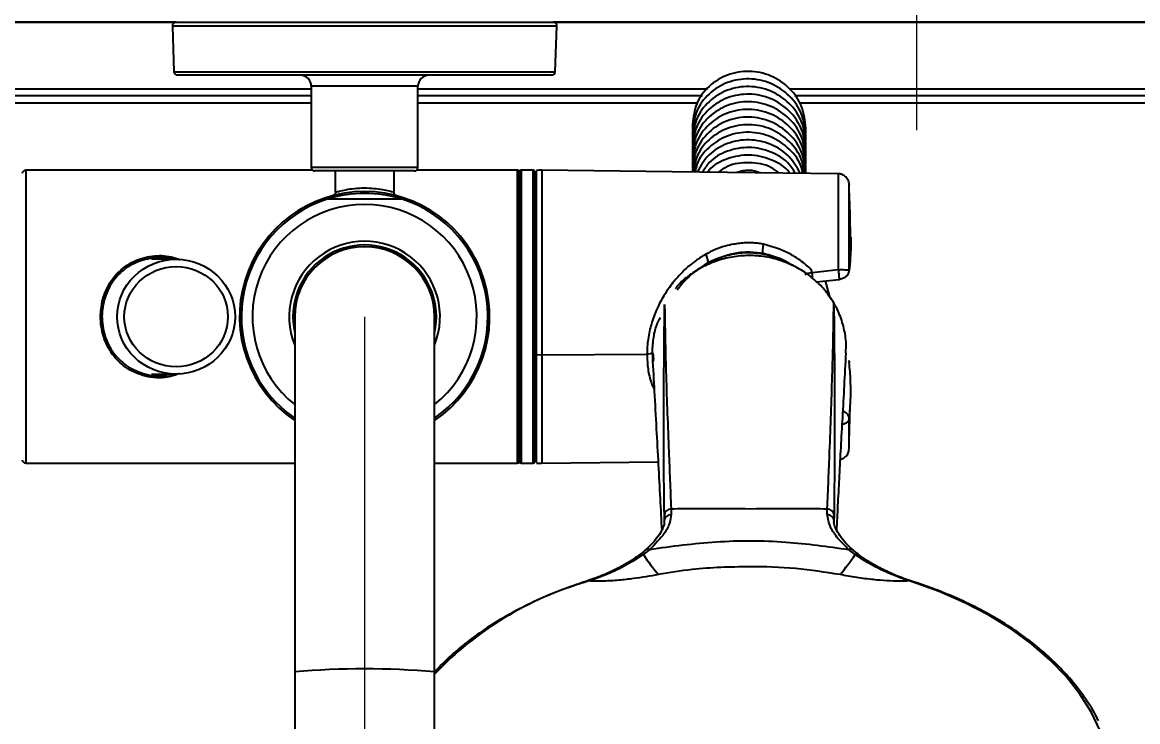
# Model space of a CAD drawing. Extents: x 4885 to 9138, y -729 to 2388.
# Drawn here: x 6142 to 6293.6, y 1910.9 to 2005.9 of the extents above; entities that cross this region are included whole.
import ezdxf

# ---------------------------------------------------------------- set-up
doc = ezdxf.new("R2010")
doc.units = 0
doc.header["$LTSCALE"] = 10
doc.header["$MEASUREMENT"] = 0
doc.header["$PDMODE"] = 3
doc.header["$PDSIZE"] = -10
doc.linetypes.add('CENTER2', pattern=[28.575, 19.05, -3.175, 3.175, -3.175])
doc.layers.get('0').update_dxf_attribs({"linetype": 'CONTINUOUS'})
doc.layers.get('DEFPOINTS').update_dxf_attribs({"linetype": 'CONTINUOUS'})
doc.layers.add('Cneter', color=1, linetype='CENTER2', lineweight=13)
doc.styles.add('Daelim Dimension', font='NanumGothic.ttf')
doc.dimstyles.new('DEFAULT', dxfattribs={"dimscale": 2, "dimtxt": 2, "dimasz": 2, "dimexe": 0, "dimexo": 2, "dimgap": 1, "dimtad": 1, "dimdec": 1, "dimzin": 9, "dimdsep": 46, "dimtxsty": 'Daelim Dimension', "dimcen": 0.5, "dimclrd": 252, "dimclre": 252, "dimclrt": 3, "dimadec": 1, "dimazin": 0, "dimtfac": 1, "dimtdec": 1, "dimtix": 1, "dimtmove": 0, "dimatfit": 3, "dimfxl": 1, "dimtolj": 1, "dimtzin": 1, "dimlwd": 9, "dimlwe": 9, "dimarcsym": 0})

# ---------------------------------------------------------------- blocks, each defined once
blk = doc.blocks.new('*D56')
at = {"color": 5, "lineweight": 9, "ltscale": 0.5, "transparency": 16777216}
for p, q in [((6417.52, 2005.89), (6533.53, 2005.89)), ((6531.53, 1997.89), (6531.53, 1469.07)), ((6192.49, 1461.07), (6533.53, 1461.07))]:
    blk.add_line(p, q, dxfattribs=at)
at = {"color": 5, "ltscale": 0.5, "transparency": 16777216}
for points in [[(6530.19, 1997.89), (6532.86, 1997.89), (6531.53, 2005.89)], [(6530.19, 1469.07), (6532.86, 1469.07), (6531.53, 1461.07)]]:
    blk.add_solid(points, dxfattribs=at)
at = {"layer": 'DEFPOINTS', "color": 0, "ltscale": 0.5, "transparency": 16777216}
for p in [(6413.52, 2005.89), (6188.49, 1461.07), (6531.53, 1461.07)]:
    blk.add_point(p, dxfattribs=at)
at = {"color": 7, "ltscale": 0.5, "transparency": 16777216, "insert": (6518.75, 1733.48), "char_height": 20, "attachment_point": 5, "rotation": 90, "style": 'Daelim Dimension'}
blk.add_mtext('\\A1;545', dxfattribs=at)

msp = doc.modelspace()

# ---------------------------------------------------------------- linework, layer by layer
at = {"ltscale": 0.5}
msp.add_line((5897.53, 2005.89), (7377.37, 2005.89), dxfattribs=at)
at = {"color": 7, "linetype": 'Continuous', "lineweight": 25}
for p, q in [((6162.89, 2005.89), (5973.52, 2005.89)), ((6162.89, 2005.89), (6188.52, 2005.89)), ((6188.52, 2005.89), (6214.16, 2005.89)), ((6403.52, 2005.89), (6214.16, 2005.89)), ((6162.39, 2005.37), (6162.61, 1999.17)), ((6188.52, 2005.37), (6162.39, 2005.37)), ((6214.66, 2005.37), (6188.52, 2005.37)), ((6214.44, 1999.17), (6214.66, 2005.37)), ((6162.61, 1999.17), (6188.52, 1999.17)), ((6188.52, 1998.69), (6163.11, 1998.69)), ((6188.52, 1999.17), (6214.44, 1999.17)), ((6213.94, 1998.69), (6188.52, 1998.69)), ((5991.02, 1996.87), (6181.27, 1996.87)), ((6181.27, 1997.19), (6181.27, 1986.19)), ((6188.52, 1997.19), (6181.27, 1997.19)), ((6195.77, 1997.19), (6188.52, 1997.19)), ((6195.77, 1986.19), (6195.77, 1997.19)), ((6195.77, 1996.87), (6235.13, 1996.87)), ((6246.27, 1996.87), (6386.02, 1996.87)), ((6181.27, 1995.89), (5991.02, 1995.89)), ((6234.43, 1995.89), (6195.77, 1995.89)), ((6386.02, 1995.89), (6246.93, 1995.89)), ((6181.27, 1994.9), (5964.71, 1994.9)), ((6233.73, 1994.9), (6195.77, 1994.9)), ((6412.33, 1994.9), (6247.6, 1994.9)), ((6233.09, 1992.05), (6233.09, 1991.27)), ((6233.09, 1991.01), (6233.09, 1990.24)), ((6248.49, 1990.75), (6248.49, 1991.53)), ((6233.09, 1989.98), (6233.09, 1989.2)), ((6248.49, 1989.72), (6248.49, 1990.49)), ((6248.49, 1988.68), (6248.49, 1989.46)), ((6233.09, 1988.94), (6233.09, 1988.17)), ((6233.09, 1987.91), (6233.09, 1987.13)), ((6248.49, 1987.65), (6248.49, 1988.42)), ((6181.27, 1986.19), (6188.52, 1986.19)), ((6188.52, 1986.19), (6195.77, 1986.19)), ((6233.09, 1986.87), (6233.09, 1986.09)), ((6248.49, 1986.61), (6248.49, 1987.39)), ((6248.49, 1985.58), (6248.49, 1986.35)), ((6181.47, 1985.79), (6142.49, 1985.79)), ((6142.49, 1985.79), (6142.49, 1945.99)), ((6188.52, 1985.69), (6181.77, 1985.69)), ((6184.52, 1985.69), (6184.52, 1982.8)), ((6195.27, 1985.69), (6188.52, 1985.69)), ((6192.52, 1982.81), (6192.52, 1985.69)), ((6209.32, 1985.79), (6195.57, 1985.79)), ((6209.32, 1945.99), (6209.32, 1985.79)), ((6209.52, 1985.59), (6209.52, 1946.19)), ((6209.62, 1946.19), (6209.62, 1985.59)), ((6211.42, 1985.79), (6209.82, 1985.79)), ((6209.82, 1985.79), (6209.82, 1945.99)), ((6211.42, 1945.99), (6211.42, 1985.79)), ((6211.62, 1985.59), (6211.62, 1946.19)), ((6233.09, 1985.84), (6233.09, 1985.54)), ((6248.45, 1985.36), (6248.49, 1985.58)), ((6242.58, 1974.52), (6242.72, 1975.74)), ((6235.28, 1973.31), (6234.94, 1974.39)), ((6162.9, 1973.69), (6159.56, 1973.69)), ((6160.04, 1973.87), (6161.28, 1973.69)), ((6233.57, 1972.09), (6235.28, 1973.31)), ((6252.9, 1972.27), (6249.36, 1971.85)), ((6249.94, 1970.61), (6253.03, 1970.96)), ((6251.82, 1968.44), (6251.18, 1970.75)), ((6179.02, 1965.89), (6179.02, 1917.63)), ((6198.02, 1917.63), (6198.02, 1965.89)), ((6211.87, 1960.74), (6212.62, 1960.73)), ((6212.62, 1960.73), (6226.9, 1960.78)), ((6226.9, 1960.78), (6227.62, 1960.95)), ((6227.62, 1960.95), (6227.72, 1959.81)), ((6227.71, 1961), (6227.79, 1960.06)), ((6159.56, 1958.09), (6162.9, 1958.09)), ((6161.28, 1958.09), (6160.13, 1957.91)), ((6254.38, 1948.9), (6254.54, 1953.83)), ((6142.49, 1945.99), (6179.02, 1945.99)), ((6198.02, 1945.99), (6209.32, 1945.99)), ((6209.82, 1945.99), (6211.42, 1945.99)), ((6212.62, 1945.99), (6228.41, 1946.17)), ((6230.18, 1939.8), (6230.19, 1939.03)), ((6251.39, 1939.03), (6251.41, 1939.8)), ((6229.24, 1937.98), (6229.26, 1938.11)), ((6229.26, 1938.11), (6229.26, 1938.88)), ((6252.33, 1938.88), (6252.32, 1938.11)), ((6227.29, 1934.27), (6226.4, 1933.58)), ((6255.18, 1933.58), (6254.3, 1934.27)), ((6219.03, 1929.98), (6218.62, 1929.85)), ((6262.96, 1929.85), (6262.56, 1929.98)), ((6263.12, 1929.88), (6262.72, 1930.01)), ((6179.02, 1917.63), (6179.02, 1615.85)), ((6198.02, 1615.85), (6198.02, 1917.63))]:
    msp.add_line(p, q, dxfattribs=at)
at = {"color": 7, "linetype": 'Continuous', "lineweight": 25, "flags": 128}
for points in [[(6212.62, 1985.78), (6212.2, 1985.78), (6211.87, 1985.77)], [(6252.9, 1985.31), (6230.34, 1985.58), (6212.62, 1985.78)], [(6211.87, 1983.09), (6211.73, 1983.09), (6211.62, 1983.1)], [(6211.62, 1948.67), (6211.76, 1948.68), (6211.87, 1948.68)], [(6211.87, 1946), (6212.29, 1945.99), (6212.62, 1945.99)], [(6288.54, 1909.52), (6287.31, 1912.1), (6285.75, 1914.59), (6283.86, 1917), (6281.66, 1919.29), (6279.16, 1921.46), (6276.39, 1923.48), (6273.36, 1925.34), (6270.1, 1927.03), (6266.62, 1928.54), (6262.96, 1929.85), (6262.96, 1929.85)]]:
    msp.add_lwpolyline(points, dxfattribs=at)
at = {"color": 7, "linetype": 'Continuous', "lineweight": 25}
for centre, radius, start, end in [((6162.89, 2005.39), 0.5, 90, 182), ((6214.16, 2005.39), 0.5, 358, 90), ((6163.11, 1999.19), 0.5, 182, 270), ((6179.77, 1997.19), 1.5, 0, 90), ((6197.27, 1997.19), 1.5, 90, 180), ((6213.94, 1999.19), 0.5, 270, 358), ((6181.77, 1986.19), 0.5, 180, 270), ((6195.27, 1986.19), 0.5, 270, 0), ((6142.49, 1985.29), 0.5, 90, 176.2861), ((6209.32, 1985.59), 0.2, 0, 90), ((6209.82, 1985.59), 0.2, 90, 180), ((6211.42, 1985.59), 0.2, 0, 90), ((6188.52, 1965.89), 17, 303.9745, 236.0255), ((6188.52, 1965.89), 16.75, 107.2106, 235.4473), ((6188.52, 1965.89), 16.75, 72.7894, 107.2106), ((6188.52, 1965.89), 16.75, 304.5527, 72.7894), ((6188.52, 1965.89), 15.25, 308.5319, 231.4681), ((6188.52, 1965.89), 10.25, 337.9458, 202.0542), ((6188.52, 1965.89), 9.75, 346.9972, 193.0028), ((6188.52, 1965.89), 9.5, 0, 180), ((6251.4, 1967.26), 1.04, 30.1323, 30.7951), ((6142.49, 1946.49), 0.5, 183.7139, 270), ((6209.32, 1946.19), 0.2, 270, 0), ((6209.82, 1946.19), 0.2, 180, 270), ((6211.42, 1946.19), 0.2, 270, 0), ((6230.24, 1938.82), 0.982, 93.5331, 176.7445), ((6251.35, 1938.82), 0.982, 3.2559, 86.4668), ((6230.23, 1938.05), 0.974, 92.5517, 176.8684), ((6251.35, 1938.05), 0.974, 3.1312, 87.4484), ((6226.2, 1933.01), 0.606, 70.0244, 124.3639), ((6247.02, 1946.92), 24.55, 212.899, 220.8592), ((6227.08, 1933.64), 0.665, 71.9352, 130.0645), ((6234.57, 1946.92), 24.55, 319.1409, 327.101), ((6254.51, 1933.64), 0.667, 51.3246, 108.0055), ((6255.39, 1933.01), 0.604, 54.7924, 110.0144), ((6218.92, 1929.83), 0.186, 54.1128, 107.4034), ((6262.67, 1929.82), 0.188, 74.6125, 125.7209), ((6231.35, 1885.69), 45.95, 106.0709, 136.4799), ((6218.52, 1929.71), 0.174, 51.7388, 103.9012), ((6263.07, 1929.71), 0.174, 76.0998, 128.2596), ((6188.52, 1808.23), 109.81, 85.0369, 94.9631)]:
    msp.add_arc(centre, radius, start, end, dxfattribs=at)
for major_axis, ratio in [((8.01, 0), 0.974293), ((-7.04, 0), 0.965926)]:
    msp.add_ellipse((6162.9, 1965.89), major_axis=major_axis, ratio=ratio, dxfattribs=at)
for points, knots in [([(6248.49, 1991.53), (6248.38, 1992.53), (6248.15, 1994.52), (6246.36, 1997.05), (6243.82, 1998.77), (6240.79, 1999.42), (6237.76, 1998.9), (6235.22, 1997.31), (6233.44, 1994.9), (6233.21, 1993), (6233.09, 1992.05)], [0, 0, 0, 0, 0.1251792, 0.2499999, 0.3748205, 0.5, 0.6251797, 0.7500001, 0.8748209, 1, 1, 1, 1]), ([(6248.49, 1990.49), (6248.38, 1991.49), (6248.15, 1993.48), (6246.36, 1996.02), (6243.82, 1997.74), (6240.79, 1998.39), (6237.76, 1997.87), (6235.22, 1996.28), (6233.44, 1993.87), (6233.21, 1991.97), (6233.09, 1991.01)], [0, 0, 0, 0, 0.12518, 0.25, 0.374821, 0.5, 0.625179, 0.75, 0.874821, 1, 1, 1, 1]), ([(6248.49, 1989.46), (6248.38, 1990.46), (6248.15, 1992.45), (6246.36, 1994.98), (6243.82, 1996.7), (6240.79, 1997.35), (6237.76, 1996.83), (6235.22, 1995.24), (6233.44, 1992.83), (6233.21, 1990.93), (6233.09, 1989.98)], [0, 0, 0, 0, 0.12518, 0.25, 0.374821, 0.5, 0.625179, 0.75, 0.874821, 1, 1, 1, 1]), ([(6248.49, 1988.42), (6248.38, 1989.42), (6248.15, 1991.41), (6246.36, 1993.95), (6243.82, 1995.67), (6240.79, 1996.31), (6237.76, 1995.8), (6235.22, 1994.21), (6233.44, 1991.8), (6233.21, 1989.89), (6233.09, 1988.94)], [0, 0, 0, 0, 0.125179, 0.25, 0.374821, 0.5, 0.625179, 0.75, 0.87482, 1, 1, 1, 1]), ([(6248.49, 1987.39), (6248.38, 1988.39), (6248.15, 1990.38), (6246.36, 1992.91), (6243.82, 1994.63), (6240.79, 1995.28), (6237.76, 1994.76), (6235.22, 1993.17), (6233.44, 1990.76), (6233.21, 1988.86), (6233.09, 1987.91)], [0, 0, 0, 0, 0.125179, 0.25, 0.37482, 0.5, 0.625179, 0.749999, 0.87482, 1, 1, 1, 1]), ([(6248.49, 1986.35), (6248.38, 1987.35), (6248.15, 1989.34), (6246.36, 1991.88), (6243.82, 1993.6), (6240.79, 1994.24), (6237.76, 1993.73), (6235.22, 1992.14), (6233.44, 1989.73), (6233.21, 1987.82), (6233.09, 1986.87)], [0, 0, 0, 0, 0.1251792, 0.2499998, 0.3748204, 0.4999999, 0.6251797, 0.75, 0.8748208, 1, 1, 1, 1]), ([(6248.49, 1985.32), (6248.38, 1986.31), (6248.15, 1988.3), (6246.36, 1990.84), (6243.82, 1992.56), (6240.79, 1993.21), (6237.76, 1992.69), (6235.22, 1991.1), (6233.44, 1988.69), (6233.21, 1986.79), (6233.09, 1985.84)], [0, 0, 0, 0, 0.12518, 0.25, 0.37482, 0.5, 0.625179, 0.75, 0.874821, 1, 1, 1, 1]), ([(6248.28, 1985.36), (6248.19, 1985.99), (6247.97, 1987.6), (6246.35, 1989.8), (6243.83, 1991.53), (6240.79, 1992.17), (6237.76, 1991.66), (6235.23, 1990.06), (6233.56, 1987.88), (6233.34, 1986.24), (6233.25, 1985.54)], [0, 0, 0, 0, 0.0856044, 0.2212309, 0.3568571, 0.4928734, 0.6288896, 0.7645163, 0.9001428, 1, 1, 1, 1]), ([(6248.07, 1985.37), (6248.02, 1985.63), (6247.82, 1986.88), (6246.32, 1988.76), (6243.83, 1990.49), (6240.79, 1991.14), (6237.76, 1990.62), (6235.25, 1989.02), (6233.73, 1987.16), (6233.52, 1985.88), (6233.47, 1985.54)], [0, 0, 0, 0, 0.0412627, 0.1917671, 0.3422713, 0.4932083, 0.6441451, 0.7946497, 0.9451532, 1, 1, 1, 1]), ([(6247.74, 1985.37), (6247.3, 1986.16), (6246.35, 1987.82), (6243.8, 1989.45), (6240.79, 1990.11), (6237.78, 1989.58), (6235.16, 1988.02), (6234.18, 1986.36), (6233.7, 1985.54)], [0, 0, 0, 0, 0.152921, 0.322439, 0.492444, 0.662449, 0.831968, 1, 1, 1, 1]), ([(6247.04, 1985.38), (6246.79, 1985.79), (6246.03, 1987.06), (6243.79, 1988.4), (6240.79, 1989.08), (6237.8, 1988.53), (6235.5, 1987.25), (6234.71, 1985.98), (6234.43, 1985.53)], [0, 0, 0, 0, 0.095287, 0.293727, 0.492738, 0.691749, 0.890189, 1, 1, 1, 1]), ([(6246.33, 1985.39), (6246.3, 1985.43), (6245.72, 1986.31), (6243.76, 1987.33), (6240.79, 1988.06), (6237.82, 1987.47), (6235.82, 1986.49), (6235.22, 1985.61), (6235.16, 1985.52)], [0, 0, 0, 0, 0.013942, 0.253204, 0.493153, 0.733103, 0.972364, 1, 1, 1, 1]), ([(6244.89, 1985.4), (6244.52, 1985.68), (6243.34, 1986.57), (6240.79, 1986.93), (6238.2, 1986.66), (6236.97, 1985.79), (6236.55, 1985.5)], [0, 0, 0, 0, 0.153626, 0.490181, 0.826736, 1, 1, 1, 1]), ([(6211.87, 1960.74), (6211.87, 1962.01), (6211.87, 1964.57), (6211.87, 1968.5), (6211.87, 1972.32), (6211.87, 1975.89), (6211.87, 1979.08), (6211.87, 1981.76), (6211.87, 1983.84), (6211.87, 1985.18), (6211.87, 1985.8), (6211.87, 1985.71), (6211.87, 1985.69)], [0, 0, 0, 0, 0.107146, 0.214291, 0.321437, 0.428582, 0.535728, 0.642873, 0.750019, 0.857164, 0.964309, 1, 1, 1, 1]), ([(6212.62, 1985.7), (6212.62, 1985.72), (6212.62, 1985.82), (6212.62, 1985.2), (6212.62, 1983.86), (6212.62, 1981.77), (6212.62, 1979.09), (6212.62, 1975.9), (6212.62, 1972.32), (6212.62, 1968.5), (6212.62, 1964.57), (6212.62, 1962.01), (6212.62, 1960.73)], [0, 0, 0, 0, 0.03569, 0.142835, 0.249981, 0.357127, 0.464273, 0.571418, 0.678563, 0.785709, 0.892854, 1, 1, 1, 1]), ([(6242.35, 1985.43), (6241.83, 1985.59), (6240.73, 1985.93), (6239.64, 1985.63), (6239.06, 1985.47)], [0, 0, 0, 0, 0.473486, 1, 1, 1, 1]), ([(6254.38, 1983.87), (6254.37, 1983.97), (6254.35, 1984.19), (6254.22, 1984.5), (6254.04, 1984.77), (6253.76, 1985.05), (6253.36, 1985.27), (6253.03, 1985.3), (6252.88, 1985.31)], [0, 0, 0, 0, 0.143486, 0.288312, 0.430387, 0.565979, 0.806258, 1, 1, 1, 1]), ([(6252.9, 1985.3), (6252.9, 1985.18), (6252.9, 1984.93), (6252.9, 1982.91), (6252.9, 1979.92), (6252.9, 1976.31), (6252.9, 1973.58), (6252.9, 1972.27)], [0, 0, 0, 0, 0.210603, 0.423919, 0.630105, 0.823365, 1, 1, 1, 1]), ([(6184.52, 1982.8), (6184.53, 1982.8), (6184.54, 1982.8), (6184.76, 1982.87), (6185.46, 1983.05), (6186.5, 1983.25), (6187.79, 1983.39), (6189.15, 1983.39), (6190.42, 1983.27), (6191.49, 1983.07), (6192.19, 1982.9), (6192.53, 1982.8), (6192.49, 1982.81), (6192.47, 1982.81)], [0, 0, 0, 0, 0.019554, 0.123275, 0.227781, 0.335498, 0.443959, 0.549591, 0.653289, 0.758698, 0.866986, 0.959566, 1, 1, 1, 1]), ([(6254.38, 1972.16), (6254.38, 1973.47), (6254.38, 1976.08), (6254.38, 1979.31), (6254.38, 1981.84), (6254.38, 1983.36), (6254.38, 1984), (6254.38, 1983.83), (6254.38, 1983.81)], [0, 0, 0, 0, 0.195633, 0.391267, 0.586898, 0.782533, 0.978164, 1, 1, 1, 1]), ([(6254.56, 1976.68), (6254.54, 1978.21), (6254.52, 1980.41), (6254.41, 1982.6), (6254.38, 1983.28)], [0, 0, 0, 0, 0.692854, 1, 1, 1, 1]), ([(6183.57, 1981.89), (6184.33, 1981.89), (6185.88, 1981.89), (6188.34, 1981.89), (6190.91, 1981.89), (6192.62, 1981.89), (6193.48, 1981.89)], [0, 0, 0, 0, 0.235991, 0.476254, 0.734951, 1, 1, 1, 1]), ([(6184.31, 1982.39), (6184.3, 1982.38), (6184.27, 1982.36), (6184.23, 1982.34), (6184.19, 1982.33), (6184.17, 1982.32), (6184.17, 1982.32), (6184.16, 1982.32), (6184.16, 1982.32), (6184.16, 1982.31), (6184.17, 1982.32), (6184.22, 1982.33), (6184.3, 1982.35), (6184.32, 1982.36)], [0, 0, 0, 0, 0.030031, 0.075575, 0.104809, 0.114349, 0.121238, 0.129583, 0.143968, 0.178123, 0.301642, 0.855897, 1, 1, 1, 1]), ([(6184.43, 1982.5), (6184.42, 1982.5), (6184.4, 1982.46), (6184.36, 1982.42), (6184.32, 1982.4), (6184.31, 1982.39)], [0, 0, 0, 0, 0.119595, 0.745099, 1, 1, 1, 1]), ([(6184.52, 1982.72), (6184.51, 1982.67), (6184.49, 1982.59), (6184.44, 1982.53), (6184.43, 1982.5)], [0, 0, 0, 0, 0.56531, 1, 1, 1, 1]), ([(6192.41, 1982.43), (6192.49, 1982.41), (6192.77, 1982.35), (6192.83, 1982.33), (6192.88, 1982.32)], [0, 0, 0, 0, 0.297745, 1, 1, 1, 1]), ([(6192.89, 1982.32), (6192.89, 1982.31), (6192.89, 1982.31), (6192.89, 1982.32), (6192.89, 1982.32), (6192.88, 1982.32), (6192.86, 1982.33), (6192.81, 1982.34), (6192.72, 1982.39), (6192.62, 1982.49), (6192.54, 1982.64), (6192.53, 1982.75), (6192.52, 1982.8)], [0, 0, 0, 0, 0.069961, 0.098574, 0.119768, 0.130933, 0.147917, 0.214351, 0.348298, 0.562876, 0.780156, 1, 1, 1, 1]), ([(6242.73, 1975.74), (6242.63, 1975.75), (6242.42, 1975.79), (6242.08, 1975.84), (6241.73, 1975.88), (6241.14, 1975.92), (6240.38, 1975.93), (6239.49, 1975.86), (6238.55, 1975.72), (6237.41, 1975.46), (6236.14, 1975.02), (6235.31, 1974.59), (6234.94, 1974.39)], [0, 0, 0, 0, 0.03698, 0.078687, 0.125108, 0.169299, 0.296295, 0.4044, 0.499605, 0.645155, 0.839988, 1, 1, 1, 1]), ([(6249.08, 1972.44), (6248.83, 1972.66), (6248.33, 1973.11), (6247.36, 1973.81), (6245.61, 1974.91), (6243.91, 1975.4), (6242.74, 1975.73)], [0, 0, 0, 0, 0.14025, 0.280561, 0.50097, 1, 1, 1, 1]), ([(6254.59, 1976.68), (6254.6, 1976.23), (6254.61, 1975.29), (6254.54, 1973.79), (6254.44, 1972.73), (6254.38, 1972.16)], [0, 0, 0, 0, 0.301614, 0.624748, 1, 1, 1, 1]), ([(6163.39, 1958.16), (6162.72, 1957.94), (6161.1, 1957.41), (6158.42, 1957.74), (6155.94, 1958.91), (6154.09, 1960.77), (6152.89, 1963.19), (6152.58, 1965.36), (6152.71, 1967.52), (6153.29, 1969.64), (6154.83, 1971.92), (6157.04, 1973.52), (6159.62, 1974.22), (6161.86, 1974.22), (6163.06, 1973.77), (6163.46, 1973.62)], [0, 0, 0, 0, 0.066588, 0.162134, 0.24537, 0.327227, 0.41345, 0.501612, 0.531029, 0.618864, 0.706467, 0.793939, 0.877742, 0.958526, 1, 1, 1, 1]), ([(6162.38, 1973.69), (6162.32, 1973.71), (6161.48, 1973.99), (6159.64, 1973.91), (6157.13, 1973.27), (6154.97, 1971.71), (6153.47, 1969.51), (6152.9, 1967.47), (6152.77, 1965.38), (6153.08, 1963.28), (6154.25, 1960.95), (6156.06, 1959.14), (6158.47, 1958.04), (6160.63, 1957.68), (6161.79, 1958.02), (6162.01, 1958.09)], [0, 0, 0, 0, 0.007101, 0.095388, 0.186766, 0.28183, 0.376728, 0.47165, 0.503419, 0.598644, 0.691942, 0.78077, 0.871384, 0.975722, 1, 1, 1, 1]), ([(6234.94, 1974.39), (6234.81, 1974.32), (6234.53, 1974.16), (6234.12, 1973.9), (6233.68, 1973.6), (6233.19, 1973.24), (6232.43, 1972.64), (6231.54, 1971.81), (6230.64, 1970.8), (6229.87, 1969.8), (6229.24, 1968.84), (6228.67, 1967.82), (6228.21, 1966.88), (6227.81, 1965.88), (6227.49, 1964.91), (6227.23, 1963.89), (6227.04, 1962.86), (6226.92, 1961.8), (6226.91, 1961.12), (6226.9, 1960.78)], [0, 0, 0, 0, 0.027895, 0.058047, 0.090471, 0.125179, 0.169866, 0.269189, 0.349485, 0.415001, 0.499331, 0.556373, 0.624649, 0.686902, 0.749132, 0.806902, 0.874615, 0.937192, 1, 1, 1, 1]), ([(6252.29, 1967.79), (6251.89, 1968.4), (6251.08, 1969.6), (6249.49, 1971.14), (6247.68, 1972.41), (6245.67, 1973.37), (6243.51, 1973.98), (6241.28, 1974.25), (6239.04, 1974.14), (6236.85, 1973.68), (6234.76, 1972.87), (6232.87, 1971.72), (6231.51, 1970.64), (6230.89, 1969.88), (6230.73, 1969.68)], [0, 0, 0, 0, 0.088081, 0.176162, 0.264218, 0.352277, 0.440557, 0.528843, 0.617073, 0.705304, 0.793306, 0.881306, 0.969464, 1, 1, 1, 1]), ([(6242.6, 1974.4), (6241.97, 1974.48), (6240.7, 1974.64), (6238.79, 1974.45), (6236.94, 1973.99), (6235.82, 1973.45), (6235.26, 1973.18)], [0, 0, 0, 0, 0.249381, 0.498948, 0.748627, 1, 1, 1, 1]), ([(6235.28, 1973.31), (6236.37, 1973.78), (6238.05, 1974.49), (6240.6, 1974.76), (6241.91, 1974.6), (6242.58, 1974.52)], [0, 0, 0, 0, 0.478946, 0.733719, 1, 1, 1, 1]), ([(6242.61, 1974.39), (6242.6, 1974.39), (6242.59, 1974.39), (6242.58, 1974.41), (6242.58, 1974.46), (6242.58, 1974.5), (6242.58, 1974.52)], [0, 0, 0, 0, 0.244941, 0.499871, 0.755025, 1, 1, 1, 1]), ([(6246.66, 1972.83), (6246.38, 1973.02), (6245.17, 1973.82), (6243.71, 1974.21), (6242.6, 1974.52)], [0, 0, 0, 0, 0.236838, 1, 1, 1, 1]), ([(6246.12, 1973.08), (6246.02, 1973.15), (6245.02, 1973.82), (6243.75, 1974.12), (6242.61, 1974.39)], [0, 0, 0, 0, 0.0965855, 1, 1, 1, 1]), ([(6235.26, 1973.18), (6234.2, 1972.54), (6232.58, 1971.56), (6231.41, 1970.03), (6231.01, 1969.49)], [0, 0, 0, 0, 0.649615, 1, 1, 1, 1]), ([(6235.28, 1973.31), (6235.28, 1973.29), (6235.29, 1973.25), (6235.29, 1973.21), (6235.28, 1973.18), (6235.27, 1973.18), (6235.26, 1973.18)], [0, 0, 0, 0, 0.24558, 0.499918, 0.754319, 1, 1, 1, 1]), ([(6249.36, 1971.85), (6249.33, 1971.96), (6249.28, 1972.17), (6249.15, 1972.35), (6249.08, 1972.44)], [0, 0, 0, 0, 0.501056, 1, 1, 1, 1]), ([(6249.35, 1971.85), (6249.25, 1971.84), (6249.04, 1971.81), (6248.75, 1971.75), (6248.5, 1971.67), (6248.41, 1971.62), (6248.36, 1971.59)], [0, 0, 0, 0, 0.25021, 0.500011, 0.750033, 1, 1, 1, 1]), ([(6249.38, 1971.15), (6249.38, 1971.18), (6249.38, 1971.22), (6249.38, 1971.32), (6249.38, 1971.49), (6249.38, 1971.67), (6249.36, 1971.79), (6249.36, 1971.8)], [0, 0, 0, 0, 0.172163, 0.203602, 0.469662, 0.937794, 1, 1, 1, 1]), ([(6252.9, 1972.27), (6253, 1972.28), (6253.21, 1972.28), (6253.6, 1972.28), (6253.99, 1972.27), (6254.3, 1972.23), (6254.35, 1972.18), (6254.38, 1972.16)], [0, 0, 0, 0, 0.138662, 0.273064, 0.526941, 0.766178, 1, 1, 1, 1]), ([(6252.9, 1972.27), (6252.91, 1972.18), (6252.93, 1972), (6252.96, 1971.73), (6252.98, 1971.48), (6253, 1971.26), (6253.01, 1971.1), (6253.01, 1970.99), (6253, 1970.97), (6253, 1970.97)], [0, 0, 0, 0, 0.160579, 0.312025, 0.459463, 0.605316, 0.751156, 0.898589, 1, 1, 1, 1]), ([(6253, 1970.96), (6253.08, 1970.98), (6253.24, 1971.02), (6253.49, 1971.11), (6253.72, 1971.22), (6253.91, 1971.33), (6254.07, 1971.45), (6254.22, 1971.59), (6254.26, 1971.67), (6254.28, 1971.73)], [0, 0, 0, 0, 0.130989, 0.264764, 0.396635, 0.525709, 0.65038, 0.769958, 1, 1, 1, 1]), ([(6254.27, 1971.73), (6254.29, 1971.75), (6254.33, 1971.82), (6254.37, 1971.97), (6254.37, 1972.1), (6254.38, 1972.16)], [0, 0, 0, 0, 0.136177, 0.541991, 1, 1, 1, 1]), ([(6229.26, 1938.88), (6229.23, 1941.52), (6229.17, 1947.73), (6229.19, 1957.25), (6229.25, 1964.14), (6229.29, 1967.48), (6229.29, 1967.53)], [0, 0, 0, 0, 0.2746346, 0.646056, 0.9947175, 1, 1, 1, 1]), ([(6229.3, 1967.56), (6229.3, 1967.33), (6229.34, 1964.11), (6229.48, 1957.51), (6229.82, 1948.5), (6230.07, 1942.4), (6230.18, 1939.8)], [0, 0, 0, 0, 0.025001, 0.353993, 0.725389, 1, 1, 1, 1]), ([(6251.41, 1939.8), (6251.52, 1942.4), (6251.77, 1948.49), (6252.1, 1957.5), (6252.24, 1964.11), (6252.29, 1967.41), (6252.29, 1967.72), (6252.29, 1967.79)], [0, 0, 0, 0, 0.27226, 0.639999, 0.966645, 0.992097, 1, 1, 1, 1]), ([(6252.3, 1967.78), (6252.3, 1967.71), (6252.34, 1964.28), (6252.4, 1957.3), (6252.41, 1947.73), (6252.35, 1941.52), (6252.33, 1938.88)], [0, 0, 0, 0, 0.007406, 0.360002, 0.727737, 1, 1, 1, 1]), ([(6253.93, 1960.92), (6253.96, 1961.44), (6254.01, 1962.67), (6253.64, 1964.62), (6253.04, 1966.39), (6252.49, 1967.41), (6252.3, 1967.78)], [0, 0, 0, 0, 0.21932, 0.518148, 0.825608, 1, 1, 1, 1]), ([(6227.62, 1960.95), (6227.66, 1961.59), (6227.74, 1962.85), (6228.07, 1964.53), (6228.54, 1965.45), (6228.72, 1965.8)], [0, 0, 0, 0, 0.384807, 0.767767, 1, 1, 1, 1]), ([(6211.87, 1946.08), (6211.87, 1946.08), (6211.87, 1946.08), (6211.87, 1946.95), (6211.87, 1948.55), (6211.87, 1950.84), (6211.87, 1953.7), (6211.87, 1957.02), (6211.87, 1959.5), (6211.87, 1960.74)], [0, 0, 0, 0, 0.100031, 0.250026, 0.400021, 0.550016, 0.700011, 0.850005, 1, 1, 1, 1]), ([(6212.62, 1960.73), (6212.62, 1959.5), (6212.62, 1957.02), (6212.62, 1953.7), (6212.62, 1950.83), (6212.62, 1948.54), (6212.62, 1946.94), (6212.62, 1946.07), (6212.62, 1946.07), (6212.62, 1946.07)], [0, 0, 0, 0, 0.149995, 0.29999, 0.449983, 0.599978, 0.749973, 0.899968, 1, 1, 1, 1]), ([(6226.9, 1960.78), (6226.93, 1960.11), (6226.99, 1958.77), (6227.36, 1957.16), (6227.74, 1956.3), (6227.88, 1956)], [0, 0, 0, 0, 0.393381, 0.787309, 1, 1, 1, 1]), ([(6227.71, 1961), (6227.71, 1961), (6227.69, 1960.98), (6227.64, 1960.96), (6227.62, 1960.95)], [0, 0, 0, 0, 0.500064, 1, 1, 1, 1]), ([(6227.64, 1960.36), (6227.72, 1958.83), (6227.9, 1955.64), (6228.16, 1950.79), (6228.43, 1945.92), (6228.68, 1941.32), (6228.83, 1938.3), (6228.9, 1936.85)], [0, 0, 0, 0, 0.202236, 0.423391, 0.63075, 0.824316, 1, 1, 1, 1]), ([(6252.69, 1936.84), (6252.7, 1936.98), (6252.76, 1938.28), (6252.89, 1940.77), (6253.08, 1944.39), (6253.28, 1948.24), (6253.51, 1952.31), (6253.74, 1956.58), (6253.9, 1959.46), (6253.97, 1960.92)], [0, 0, 0, 0, 0.0167161, 0.1518128, 0.2999338, 0.4580902, 0.6288162, 0.8121125, 1, 1, 1, 1]), ([(6254.34, 1959.93), (6254.34, 1959.92), (6254.38, 1959.82), (6254.38, 1959.72), (6254.38, 1959.64)], [0, 0, 0, 0, 0.161128, 1, 1, 1, 1]), ([(6254.59, 1955.08), (6254.6, 1955.32), (6254.61, 1956.01), (6254.58, 1957.13), (6254.51, 1958.41), (6254.42, 1959.24), (6254.38, 1959.64)], [0, 0, 0, 0, 0.16163, 0.457876, 0.737332, 1, 1, 1, 1]), ([(6254.38, 1952.02), (6254.43, 1952.5), (6254.52, 1953.39), (6254.58, 1954.41), (6254.59, 1954.96), (6254.59, 1955.08)], [0, 0, 0, 0, 0.466273, 0.879223, 1, 1, 1, 1]), ([(6254.38, 1952.02), (6254.38, 1952.09), (6254.37, 1952.22), (6254.3, 1952.45), (6254.14, 1952.7), (6253.91, 1952.88), (6253.68, 1952.98), (6253.55, 1953), (6253.48, 1953.01)], [0, 0, 0, 0, 0.142278, 0.268374, 0.499933, 0.731519, 0.857647, 1, 1, 1, 1]), ([(6254.38, 1952.02), (6254.35, 1951.92), (6254.3, 1951.7), (6253.99, 1951.42), (6253.67, 1951.28), (6253.47, 1951.24), (6253.45, 1951.24)], [0, 0, 0, 0, 0.309939, 0.627038, 0.963539, 1, 1, 1, 1]), ([(6254.38, 1947.95), (6254.38, 1948.01), (6254.38, 1948.15), (6254.38, 1949.54), (6254.38, 1951.2), (6254.38, 1952.02)], [0, 0, 0, 0, 0.311569, 0.655788, 1, 1, 1, 1]), ([(6253.19, 1946.52), (6253.27, 1946.53), (6253.44, 1946.55), (6253.69, 1946.69), (6253.93, 1946.88), (6254.12, 1947.11), (6254.31, 1947.45), (6254.35, 1947.72), (6254.38, 1947.91)], [0, 0, 0, 0, 0.12152, 0.269892, 0.419787, 0.569283, 0.71732, 1, 1, 1, 1]), ([(6230.18, 1939.8), (6231.34, 1939.81), (6233.69, 1939.84), (6238.03, 1939.81), (6243.37, 1939.8), (6248.06, 1939.84), (6250.75, 1939.81), (6251.41, 1939.8)], [0, 0, 0, 0, 0.167517, 0.335461, 0.614799, 0.905095, 1, 1, 1, 1]), ([(6229.24, 1937.97), (6229.24, 1937.88), (6229.23, 1937.62), (6228.99, 1936.96), (6228.47, 1936.09), (6227.71, 1935.14), (6227, 1934.48), (6226.66, 1934.16)], [0, 0, 0, 0, 0.133548, 0.357584, 0.577862, 0.796214, 1, 1, 1, 1]), ([(6230.19, 1939.03), (6230.15, 1938.65), (6230.07, 1937.88), (6229.24, 1936.27), (6228.01, 1935.01), (6227.29, 1934.27)], [0, 0, 0, 0, 0.287533, 0.583032, 1, 1, 1, 1]), ([(6254.3, 1934.27), (6253.79, 1934.77), (6252.75, 1935.79), (6251.64, 1937.48), (6251.48, 1938.45), (6251.39, 1939.03)], [0, 0, 0, 0, 0.283474, 0.575182, 1, 1, 1, 1]), ([(6254.95, 1934.16), (6254.67, 1934.41), (6253.99, 1935.01), (6253.24, 1935.92), (6252.66, 1936.82), (6252.38, 1937.55), (6252.3, 1937.98), (6252.33, 1938.09), (6252.33, 1938.1)], [0, 0, 0, 0, 0.1535814, 0.3642581, 0.5735098, 0.7783035, 0.9856015, 1, 1, 1, 1]), ([(6227.29, 1934.27), (6228.78, 1934.49), (6231.77, 1934.91), (6236.36, 1935.35), (6241.04, 1935.51), (6247.09, 1935.27), (6251.47, 1934.66), (6254.3, 1934.27)], [0, 0, 0, 0, 0.168171, 0.33627, 0.509168, 0.682079, 1, 1, 1, 1]), ([(6225.85, 1933.51), (6225.8, 1933.48), (6225.32, 1933.11), (6224.24, 1932.41), (6222.5, 1931.46), (6220.7, 1930.64), (6219.42, 1930.21), (6218.85, 1930.02)], [0, 0, 0, 0, 0.028256, 0.281517, 0.536601, 0.797204, 1, 1, 1, 1]), ([(6226.4, 1933.58), (6225.68, 1933.1), (6224.2, 1932.14), (6221.66, 1930.9), (6219.82, 1930.26), (6219.03, 1929.98)], [0, 0, 0, 0, 0.353742, 0.718029, 1, 1, 1, 1]), ([(6226.64, 1934.17), (6226.4, 1933.95), (6226.15, 1933.72), (6225.86, 1933.51), (6225.86, 1933.51)], [0, 0, 0, 0, 0.987678, 1, 1, 1, 1]), ([(6255.76, 1933.52), (6255.48, 1933.72), (6255.18, 1933.92), (6254.94, 1934.15), (6254.92, 1934.16)], [0, 0, 0, 0, 0.9416642, 1, 1, 1, 1]), ([(6262.56, 1929.98), (6261.56, 1930.34), (6259.53, 1931.06), (6257.07, 1932.33), (6255.76, 1933.2), (6255.18, 1933.58)], [0, 0, 0, 0, 0.354043, 0.718095, 1, 1, 1, 1]), ([(6262.72, 1930.01), (6262.67, 1930.02), (6261.88, 1930.27), (6260.44, 1930.84), (6258.52, 1931.75), (6256.94, 1932.65), (6256.11, 1933.25), (6255.74, 1933.51)], [0, 0, 0, 0, 0.017013, 0.2801101, 0.5407718, 0.8013027, 1, 1, 1, 1]), ([(6253.14, 1930.85), (6251.14, 1931.17), (6247.09, 1931.81), (6241.61, 1931.94), (6236.91, 1931.85), (6232.75, 1931.58), (6229.97, 1931.11), (6228.45, 1930.85)], [0, 0, 0, 0, 0.246329, 0.49987, 0.65506, 0.811059, 1, 1, 1, 1]), ([(6218.86, 1930.01), (6218.82, 1929.99), (6218.7, 1929.95), (6218.56, 1929.91), (6218.47, 1929.88)], [0, 0, 0, 0, 0.3208859, 1, 1, 1, 1]), ([(6228.45, 1930.85), (6227.32, 1930.65), (6225.55, 1930.34), (6223.05, 1930.07), (6220.99, 1929.93), (6219.7, 1929.96), (6219.03, 1929.98)], [0, 0, 0, 0, 0.356731, 0.561128, 0.770763, 1, 1, 1, 1]), ([(6262.56, 1929.98), (6262.12, 1929.96), (6260.6, 1929.91), (6258.13, 1930.09), (6255.4, 1930.44), (6253.9, 1930.71), (6253.14, 1930.85)], [0, 0, 0, 0, 0.153213, 0.521672, 0.75773, 1, 1, 1, 1]), ([(6218.48, 1929.88), (6217.85, 1929.67), (6216.05, 1929.07), (6213.18, 1927.94), (6209.95, 1926.43), (6206.91, 1924.75), (6204.07, 1922.93), (6201.49, 1920.95), (6199.46, 1919.17), (6198.4, 1918.01), (6198.02, 1917.6)], [0, 0, 0, 0, 0.074416, 0.215558, 0.356768, 0.498015, 0.63929, 0.780565, 0.921801, 1, 1, 1, 1]), ([(6288.25, 1910.99), (6288.18, 1911.15), (6287.73, 1912.14), (6286.61, 1913.89), (6284.89, 1916.22), (6282.86, 1918.45), (6280.57, 1920.57), (6278.02, 1922.56), (6275.24, 1924.41), (6272.24, 1926.12), (6269.04, 1927.66), (6265.99, 1928.91), (6263.96, 1929.59), (6263.11, 1929.88)], [0, 0, 0, 0, 0.019196, 0.119413, 0.219887, 0.320589, 0.421472, 0.522481, 0.623573, 0.724707, 0.825857, 0.927001, 1, 1, 1, 1])]:
    msp.add_open_spline(points, degree=3, knots=knots, dxfattribs=at)
at = {"layer": 'Cneter', "lineweight": 5, "ltscale": 0.5}
msp.add_line((6188.52, 1965.89), (6188.52, 1513.38), dxfattribs=at)
msp.add_open_spline([(6263.52, 2029.24), (6263.52, 1996.24), (6263.52, 1991.24)], degree=1, knots=[0, 0, 0.868421, 1, 1], dxfattribs=at)

# ---------------------------------------------------------------- dimensions: what is measured, and where the dimension line sits
at = {"color": 5, "ltscale": 0.5}
dim = msp.add_linear_dim(base=(6531.53, 1461.07), p1=(6413.52, 2005.89), p2=(6188.49, 1461.07), angle=90, dimstyle='DEFAULT', override={"dimtxt": 10, "dimasz": 4, "dimexe": 1, "dimdec": 0, "dimclrd": 5, "dimclre": 5, "dimclrt": 7}, dxfattribs=at)
dim.commit()
dim.dimension.update_dxf_attribs({"geometry": '*D56', "text_midpoint": (6518.75, 1733.48)})

doc.saveas('drawing.dxf')
